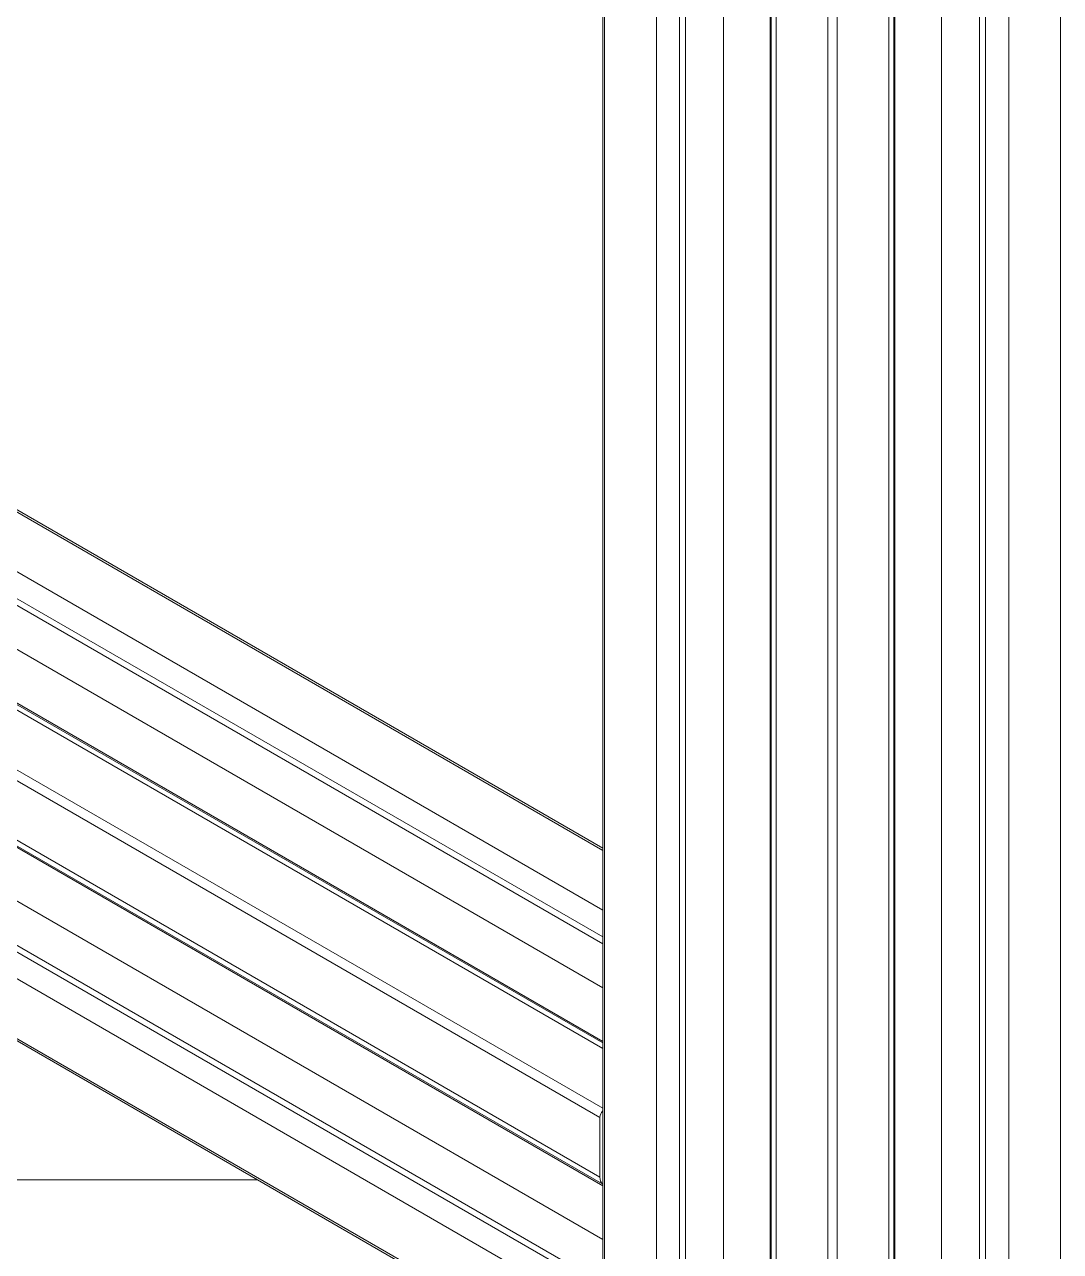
# Model space of a CAD drawing. Header units: millimetres. Extents: x -489 to 1607, y 116 to 1738.
# Drawn here: x 1391.8 to 1454.8, y 1398.8 to 1473.4 of the extents above; entities that cross this region are included whole.
import ezdxf

# ---------------------------------------------------------------- set-up
doc = ezdxf.new("R2010")
doc.units = ezdxf.units.MM

msp = doc.modelspace()

# ---------------------------------------------------------------- linework, layer by layer
at = {"color": 7, "linetype": 'Continuous', "lineweight": 15}
for p, q in [((1426.971, 1537.932), (1426.971, 876.534)), ((1427.089, 1537.769), (1427.089, 876.371)), ((1447.574, 1537.535), (1447.574, 876.137)), ((1454.807, 876.371), (1454.807, 1537.769)), ((1430.235, 874.555), (1430.235, 1535.953)), ((1449.893, 874.759), (1449.893, 1536.157)), ((1450.246, 874.555), (1450.246, 1535.953)), ((1451.661, 1535.953), (1451.661, 874.555)), ((1432.003, 1535.123), (1432.003, 874.759)), ((1437.226, 1532.109), (1437.226, 870.758)), ((1444.67, 870.758), (1444.67, 1531.991)), ((1437.518, 1531.748), (1437.518, 870.35)), ((1444.377, 870.35), (1444.377, 1531.748)), ((1440.665, 868.534), (1440.665, 1529.932)), ((1441.231, 1529.932), (1441.231, 868.534)), ((1426.971, 1423.327), (1307.859, 1492.089)), ((1426.971, 1417.518), (1307.859, 1486.28)), ((1426.971, 1411.488), (1307.859, 1480.25)), ((1307.859, 1471.654), (1426.971, 1402.892)), ((1307.859, 1465.623), (1426.971, 1396.861)), ((1308.359, 1459.524), (1426.889, 1391.099)), ((1426.806, 1406.959), (1426.806, 1403.326)), ((1405.972, 1403.173), (1386.891, 1403.173))]:
    msp.add_line(p, q, dxfattribs=at)
at = {"color": 8, "linetype": 'Continuous', "lineweight": 15}
for p, q in [((1431.649, 874.555), (1431.649, 1535.328)), ((1434.322, 876.137), (1434.322, 1533.785)), ((1437.15, 1532.152), (1437.15, 875.461)), ((1444.745, 875.461), (1444.745, 1532.08)), ((1426.971, 1423.192), (1307.859, 1491.954)), ((1307.859, 1488.321), (1426.971, 1419.559)), ((1426.971, 1417.926), (1307.859, 1486.688)), ((1307.859, 1483.602), (1426.971, 1414.84)), ((1426.971, 1411.574), (1307.859, 1480.336)), ((1426.971, 1411.15), (1307.859, 1479.912)), ((1307.859, 1476.279), (1426.971, 1407.517)), ((1426.806, 1406.959), (1307.859, 1475.626)), ((1307.859, 1471.992), (1426.806, 1403.326)), ((1307.859, 1471.566), (1426.971, 1402.804)), ((1426.971, 1399.538), (1307.859, 1468.3)), ((1426.971, 1396.453), (1307.859, 1465.215)), ((1426.806, 1394.915), (1307.859, 1463.582)), ((1308.359, 1459.659), (1426.806, 1391.282))]:
    msp.add_line(p, q, dxfattribs=at)
at = {"color": 7, "linetype": 'Continuous', "lineweight": 15}
for centre, radius, start, end in [((1427.423, 1406.93), 0.618, 136.96158, 177.31172), ((1427.328, 1403.28), 0.524, 175.02392, 227.15982)]:
    msp.add_arc(centre, radius, start, end, dxfattribs=at)

doc.saveas('drawing.dxf')
